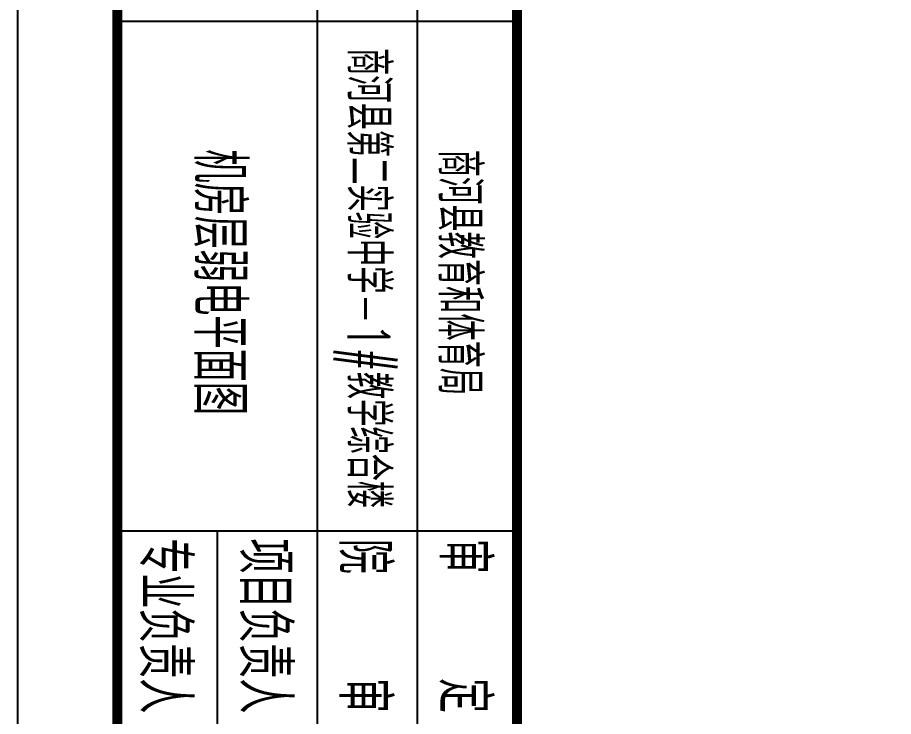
# Model space of a CAD drawing. Extents: x 196430 to 818205, y 904526 to 1974626.
# Drawn here: x 692055 to 705206, y 926041 to 936537 of the extents above; entities that cross this region are included whole.
import ezdxf
from ezdxf.enums import TextEntityAlignment as Align

# ---------------------------------------------------------------- set-up
doc = ezdxf.new("R2010")
doc.units = 0
doc.header["$LTSCALE"] = 1000
doc.header["$MEASUREMENT"] = 0
for name, color, linetype in [('arch', 8, 'Continuous'), ('FRAME', 7, 'Continuous'), ('TK', 7, 'Continuous')]:
    doc.layers.add(name, color=color, linetype=linetype)
doc.layers.add('arch-1#教学楼$0$PUB_TITLE', color=8, linetype='Continuous', lineweight=25)
doc.layers.add('PUB_TITLE', color=4, linetype='Continuous', lineweight=25)
doc.styles.add('chml', font='CHMLTXT', dxfattribs={"width": 0.7, "bigfont": 'CHMLHZ'})
doc.styles.add('FRAME-3', font='romans.shx', dxfattribs={"width": 0.7, "bigfont": 'hztxt.shx'})

# ---------------------------------------------------------------- blocks, each defined once
blk = doc.blocks.new('arch-1#教学楼')
at = {"layer": 'arch-1#教学楼$0$PUB_TITLE'}
blk.add_lwpolyline([(5245367, -56682), (5371517, -56682), (5371517, 121668), (5245367, 121668)], close=True, dxfattribs=at)
blk = doc.blocks.new('A0')
at = {"layer": 'FRAME'}
for p, q in [((434428, 459754), (434428, 418054)), ((437428, 459754), (437428, 418054)), ((440428, 459754), (440428, 418054)), ((438928, 451354), (438928, 418054)), ((440428, 448504), (434428, 448504)), ((440428, 440854), (434428, 440854)), ((435928, 440854), (435928, 418054))]:
    blk.add_line(p, q, dxfattribs=at)
at = {"layer": 'FRAME', "const_width": 150}
blk.add_lwpolyline([(434428, 459754), (440428, 459754), (440428, 418054)], dxfattribs=at)
at = {"layer": 'PUB_TITLE', "color": 0}
blk.add_lwpolyline([(432928, 416554), (559078, 416554), (559078, 594904), (432928, 594904)], close=True, dxfattribs=at)
at = {"layer": 'PUB_TITLE', "color": 0, "const_width": 150}
blk.add_lwpolyline([(434428, 418054), (557578, 418054), (557578, 591154), (434428, 591154)], close=True, dxfattribs=at)
at = {"layer": 'FRAME', "style": 'FRAME-3', "width": 0.65}
blk.add_text('商河县第二实验中学-1#教学综合楼', height=630, rotation=270, dxfattribs=at).set_placement((437882, 444652), align=Align.CENTER)
at = {"layer": 'FRAME', "style": 'FRAME-3'}
for s, height, width, p in [('商河县教育和体育局', 630, 0.65, (439598, 444737)), ('专业负责人', 750, 0.7, (435178, 439429)), ('项目负责人', 750, 0.7, (436678, 439429)), ('院    审', 750, 0.7, (438178, 439429)), ('审    定', 750, 0.7, (439678, 439429))]:
    blk.add_text(s, height=height, rotation=270, dxfattribs=dict(at, width=width)).set_placement(p, align=Align.MIDDLE)

msp = doc.modelspace()

# ---------------------------------------------------------------- block references
at = {"layer": 'arch'}
msp.add_blockref('arch-1#教学楼', (-4553312, 961208), dxfattribs=at)
at = {"layer": 'FRAME'}
msp.add_blockref('A0', (259127, 487972), dxfattribs=at)

# ---------------------------------------------------------------- texts
at = {"layer": 'TK', "color": 3, "style": 'chml', "width": 0.7}
msp.add_text('机房层弱电平面图', height=750, rotation=270, dxfattribs=at).set_placement((695121, 932563), align=Align.MIDDLE)

doc.saveas('drawing.dxf')
